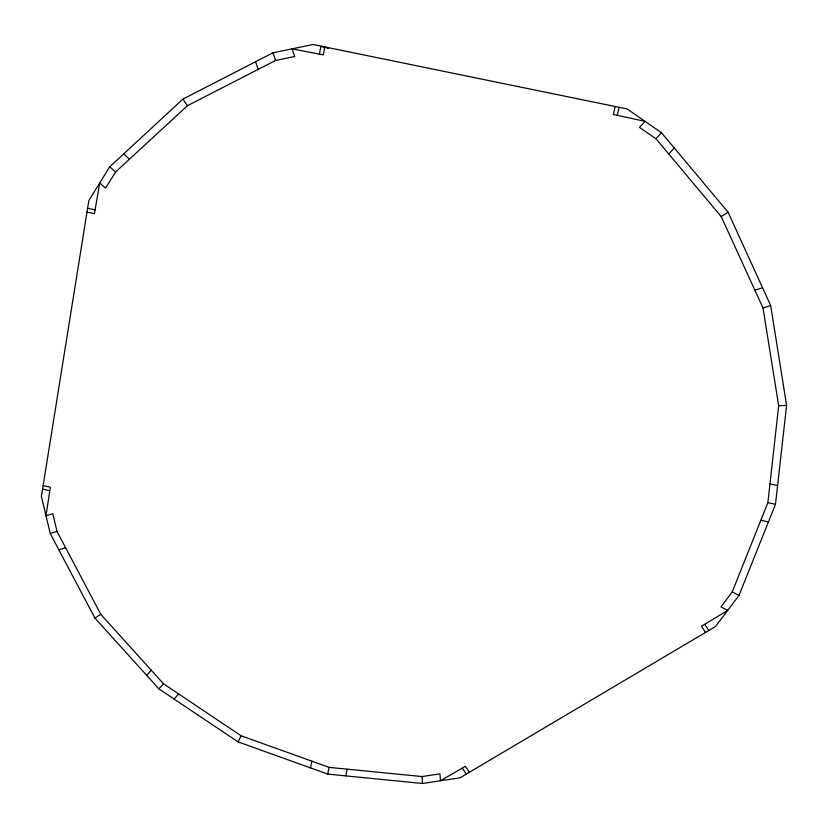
<?xml version="1.0" encoding="UTF-8"?>
<svg xmlns="http://www.w3.org/2000/svg" width="828" height="828" viewBox="0 0 828 828"><rect width="100%" height="100%" fill="white"/><g stroke="black" fill="none" stroke-linecap="round" stroke-linejoin="round"><path stroke-width="1.24" d="M705.508 632.457L701.471 626.279L727.708 610.35L720.929 606.914L732.221 591.948L767.877 502.658L778.672 405.73L763.002 307.954L721.229 216.594L655.962 138.762L639.547 127.429L645.022 121.343L613.393 114.481L615.152 106.501M775.484 504.304L786.6 405.368L770.671 305.522L728.081 212.206L661.448 132.687L627.106 108.954L313.046 44.515L272.971 52.785L182.967 99.081L109.741 166.79L88.855 200.521L41.4 496.386L50.239 533.542L94.92 618.081L158.904 688.865L238.081 741.888L327.702 774.087L422.466 783.485L460.047 777.802L715.433 626.579L739.011 595.394L775.484 504.304L767.877 502.658M43.128 485.601L50.311 487.185L46.016 515.803L52.795 513.65L56.997 531.4L100.778 614.324L163.499 683.773L241.165 735.792L329.068 767.37L422.011 776.56L439.978 773.838L440.413 780.773L465.367 766.335L469.393 772.276M328.167 48.5L324.783 46.927L323.313 54.886L292.108 48.842L294.706 56.511L275.579 60.454L187.387 105.715L115.599 171.986L105.57 188.142L99.722 182.967L94.444 213.655L87.002 212.082M319.453 54.099L320.922 46.13L324.359 47.713M310.521 767.918L311.877 761.191M327.702 774.087L329.068 767.37M345.793 775.877L347.18 769.16M617.315 115.289L619.085 107.309M238.081 741.888L241.165 735.792M146.691 675.358L151.286 670.256M158.904 688.865L163.499 683.773M655.962 138.762L661.448 132.687M174.087 699.039L178.703 693.957M668.765 154.039L674.261 147.984M94.92 618.081L100.778 614.324M721.229 216.594L728.081 212.206M754.888 290.214L762.567 287.771M50.239 533.542L56.997 531.4M763.002 307.954L770.671 305.522M58.85 549.833L65.609 547.701M778.672 405.73L786.6 405.368M87.613 208.283L95.054 209.857M769.968 483.894L777.595 485.529M760.839 520.284L768.436 521.919M42.559 489.151L49.742 490.725M732.221 591.948L739.011 595.394M109.741 166.79L115.599 171.986M123.641 153.936L129.51 159.152M462.293 768.156L466.319 774.087M182.967 99.081L187.387 105.715M704.731 624.353L708.768 630.532M255.593 61.727L258.212 69.366M272.971 52.785L275.579 60.454M422.011 776.56L422.466 783.485"/></g></svg>
